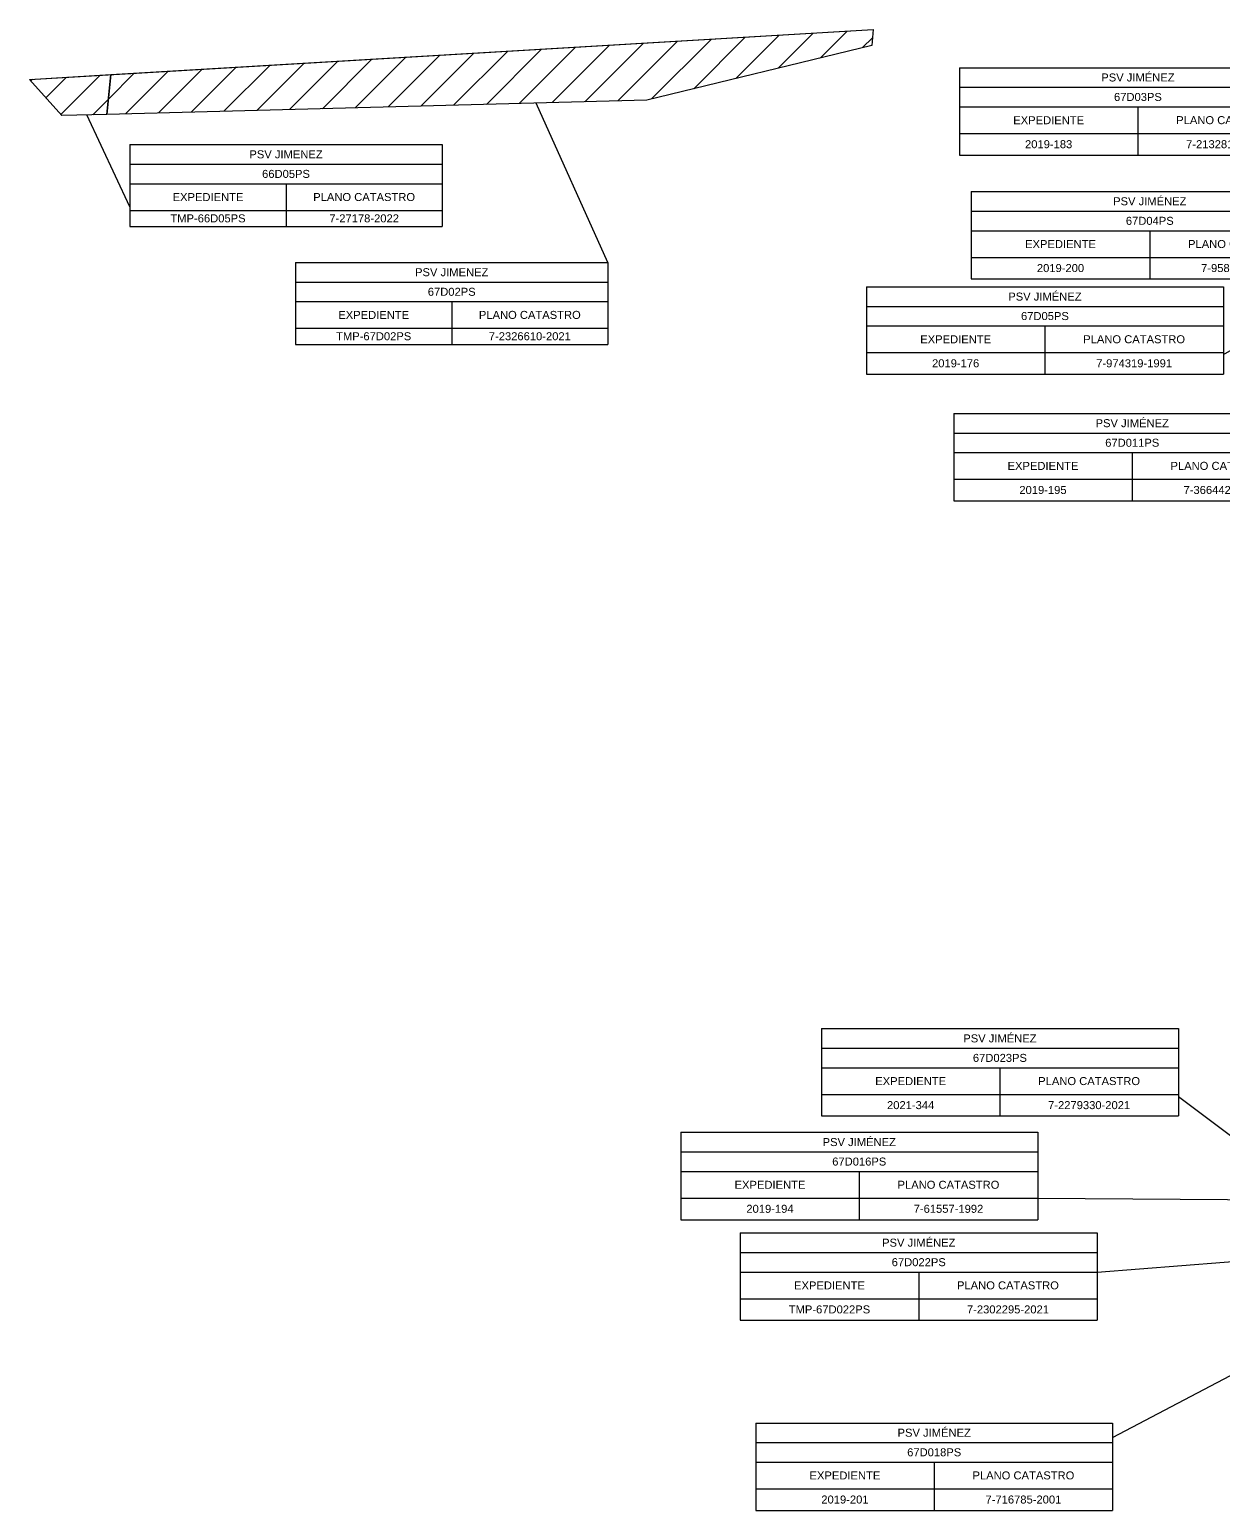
# Model space of a CAD drawing. Header units: inches. Extents: x 510447 to 606954, y 1095553 to 1134812.
# Drawn here: x 527978.6 to 528146.4, y 1128202.2 to 1128410.4 of the extents above; entities that cross this region are included whole.
import ezdxf

# ---------------------------------------------------------------- set-up
doc = ezdxf.new("R2010")
doc.units = ezdxf.units.IN
doc.header["$MEASUREMENT"] = 0
for name, color, linetype in [('00 Revisión AGO 2021', 122, 'Continuous'), ('7-2326610-2021', 7, 'Continuous'), ('7-27178-2022', 7, 'Continuous'), ('INFORMACION', 130, 'Continuous')]:
    doc.layers.add(name, color=color, linetype=linetype)
doc.styles.get("Standard").update_dxf_attribs({"font": 'Arial.ttf'})
pattern_1 = [(45, (0, 0), (-2.24506403, 2.24506403), [])]

# ---------------------------------------------------------------- blocks, each defined once
blk = doc.blocks.new('*T441')
at = {"layer": 'INFORMACION', "color": 0, "linetype": 'ByBlock', "lineweight": -2, "transparency": 16777216}
for p, q in [((0, 0), (50.17, 0)), ((0, 0), (0, -12.28)), ((50.17, 0), (50.17, -12.28)), ((0, -2.75), (50.17, -2.75)), ((0, -5.5), (50.17, -5.5)), ((25.09, -5.5), (25.09, -12.28)), ((0, -9.25), (50.17, -9.25)), ((0, -12.28), (50.17, -12.28))]:
    blk.add_line(p, q, dxfattribs=at)
at = {"layer": 'INFORMACION', "color": 0, "transparency": 16777216, "char_height": 1.125, "attachment_point": 5}
for s, insert, width in [('PSV JIMÉNEZ', (25.09, -1.37), 50.145), ('67D011PS', (25.09, -4.12), 50.145), ('EXPEDIENTE', (12.54, -7.37), 25.0575), ('PLANO CATASTRO', (37.63, -7.37), 25.0575), ('2019-195', (12.54, -10.76), 25.0575), ('7-366442-1996', (37.63, -10.76), 25.0575)]:
    blk.add_mtext(s, dxfattribs=dict(at, insert=insert, width=width))
blk = doc.blocks.new('*T445')
at = {"layer": 'INFORMACION', "color": 0, "linetype": 'ByBlock', "lineweight": -2, "transparency": 16777216}
for p, q in [((0, 0), (50.17, 0)), ((0, 0), (0, -12.28)), ((50.17, 0), (50.17, -12.28)), ((0, -2.75), (50.17, -2.75)), ((0, -5.5), (50.17, -5.5)), ((25.09, -5.5), (25.09, -12.28)), ((0, -9.25), (50.17, -9.25)), ((0, -12.28), (50.17, -12.28))]:
    blk.add_line(p, q, dxfattribs=at)
at = {"layer": 'INFORMACION', "color": 0, "transparency": 16777216, "char_height": 1.125, "attachment_point": 5}
for s, insert, width in [('PSV JIMÉNEZ', (25.09, -1.38), 50.145), ('67D016PS', (25.09, -4.12), 50.145), ('EXPEDIENTE', (12.54, -7.38), 25.0575), ('PLANO CATASTRO', (37.63, -7.38), 25.0575), ('2019-194', (12.54, -10.76), 25.0575), ('7-61557-1992', (37.63, -10.76), 25.0575)]:
    blk.add_mtext(s, dxfattribs=dict(at, insert=insert, width=width))
blk = doc.blocks.new('*T446')
at = {"layer": 'INFORMACION', "color": 0, "linetype": 'ByBlock', "lineweight": -2, "transparency": 16777216}
for p, q in [((0, 0), (50.17, 0)), ((0, 0), (0, -12.28)), ((50.17, 0), (50.17, -12.28)), ((0, -2.75), (50.17, -2.75)), ((0, -5.5), (50.17, -5.5)), ((25.09, -5.5), (25.09, -12.28)), ((0, -9.25), (50.17, -9.25)), ((0, -12.28), (50.17, -12.28))]:
    blk.add_line(p, q, dxfattribs=at)
at = {"layer": 'INFORMACION', "color": 0, "transparency": 16777216, "char_height": 1.125, "attachment_point": 5}
for s, insert, width in [('PSV JIMÉNEZ', (25.09, -1.37), 50.145), ('67D018PS', (25.09, -4.12), 50.145), ('EXPEDIENTE', (12.54, -7.37), 25.0575), ('PLANO CATASTRO', (37.63, -7.37), 25.0575), ('2019-201', (12.54, -10.76), 25.0575), ('7-716785-2001', (37.63, -10.76), 25.0575)]:
    blk.add_mtext(s, dxfattribs=dict(at, insert=insert, width=width))
blk = doc.blocks.new('*T419')
at = {"layer": 'INFORMACION', "color": 0, "linetype": 'ByBlock', "lineweight": -2, "transparency": 16777216}
for p, q in [((0, 0), (50.17, 0)), ((0, 0), (0, -12.28)), ((50.17, 0), (50.17, -12.28)), ((0, -2.75), (50.17, -2.75)), ((0, -5.5), (50.17, -5.5)), ((25.09, -5.5), (25.09, -12.28)), ((0, -9.25), (50.17, -9.25)), ((0, -12.28), (50.17, -12.28))]:
    blk.add_line(p, q, dxfattribs=at)
at = {"layer": 'INFORMACION', "color": 0, "transparency": 16777216, "char_height": 1.125, "attachment_point": 5}
for s, insert, width in [('PSV JIMÉNEZ', (25.09, -1.38), 50.145), ('67D03PS', (25.09, -4.12), 50.145), ('EXPEDIENTE', (12.54, -7.38), 25.0575), ('PLANO CATASTRO', (37.63, -7.38), 25.0575), ('2019-183', (12.54, -10.76), 25.0575), ('7-2132810-2019', (37.63, -10.76), 25.0575)]:
    blk.add_mtext(s, dxfattribs=dict(at, insert=insert, width=width))
blk = doc.blocks.new('*T420')
at = {"layer": 'INFORMACION', "color": 0, "linetype": 'ByBlock', "lineweight": -2, "transparency": 16777216}
for p, q in [((0, 0), (50.17, 0)), ((0, 0), (0, -12.28)), ((50.17, 0), (50.17, -12.28)), ((0, -2.75), (50.17, -2.75)), ((0, -5.5), (50.17, -5.5)), ((25.09, -5.5), (25.09, -12.28)), ((0, -9.25), (50.17, -9.25)), ((0, -12.28), (50.17, -12.28))]:
    blk.add_line(p, q, dxfattribs=at)
at = {"layer": 'INFORMACION', "color": 0, "transparency": 16777216, "char_height": 1.125, "attachment_point": 5}
for s, insert, width in [('PSV JIMÉNEZ', (25.09, -1.37), 50.145), ('67D04PS', (25.09, -4.12), 50.145), ('EXPEDIENTE', (12.54, -7.38), 25.0575), ('PLANO CATASTRO', (37.63, -7.38), 25.0575), ('2019-200', (12.54, -10.76), 25.0575), ('7-958286-1991', (37.63, -10.76), 25.0575)]:
    blk.add_mtext(s, dxfattribs=dict(at, insert=insert, width=width))
blk = doc.blocks.new('*T421')
at = {"layer": 'INFORMACION', "color": 0, "linetype": 'ByBlock', "lineweight": -2, "transparency": 16777216}
for p, q in [((0, 0), (50.17, 0)), ((0, 0), (0, -12.28)), ((50.17, 0), (50.17, -12.28)), ((0, -2.75), (50.17, -2.75)), ((0, -5.5), (50.17, -5.5)), ((25.09, -5.5), (25.09, -12.28)), ((0, -9.25), (50.17, -9.25)), ((0, -12.28), (50.17, -12.28))]:
    blk.add_line(p, q, dxfattribs=at)
at = {"layer": 'INFORMACION', "color": 0, "transparency": 16777216, "char_height": 1.125, "attachment_point": 5}
for s, insert, width in [('PSV JIMÉNEZ', (25.09, -1.38), 50.145), ('67D05PS', (25.09, -4.12), 50.145), ('EXPEDIENTE', (12.54, -7.38), 25.0575), ('PLANO CATASTRO', (37.63, -7.38), 25.0575), ('2019-176', (12.54, -10.76), 25.0575), ('7-974319-1991', (37.63, -10.76), 25.0575)]:
    blk.add_mtext(s, dxfattribs=dict(at, insert=insert, width=width))
blk = doc.blocks.new('*T422')
at = {"layer": 'INFORMACION', "color": 0, "linetype": 'ByBlock', "lineweight": -2, "transparency": 16777216}
for p, q in [((0, 0), (50.17, 0)), ((0, 0), (0, -12.28)), ((50.17, 0), (50.17, -12.28)), ((0, -2.75), (50.17, -2.75)), ((0, -5.5), (50.17, -5.5)), ((25.09, -5.5), (25.09, -12.28)), ((0, -9.25), (50.17, -9.25)), ((0, -12.28), (50.17, -12.28))]:
    blk.add_line(p, q, dxfattribs=at)
at = {"layer": 'INFORMACION', "color": 0, "transparency": 16777216, "char_height": 1.125, "attachment_point": 5}
for s, insert, width in [('PSV JIMÉNEZ', (25.09, -1.38), 50.145), ('67D022PS', (25.09, -4.12), 50.145), ('EXPEDIENTE', (12.54, -7.38), 25.0575), ('PLANO CATASTRO', (37.63, -7.38), 25.0575), ('TMP-67D022PS', (12.54, -10.76), 25.0575), ('7-2302295-2021', (37.63, -10.76), 25.0575)]:
    blk.add_mtext(s, dxfattribs=dict(at, insert=insert, width=width))
blk = doc.blocks.new('*T423')
at = {"layer": 'INFORMACION', "color": 0, "linetype": 'ByBlock', "lineweight": -2, "transparency": 16777216}
for p, q in [((0, 0), (50.17, 0)), ((0, 0), (0, -12.28)), ((50.17, 0), (50.17, -12.28)), ((0, -2.75), (50.17, -2.75)), ((0, -5.5), (50.17, -5.5)), ((25.09, -5.5), (25.09, -12.28)), ((0, -9.25), (50.17, -9.25)), ((0, -12.28), (50.17, -12.28))]:
    blk.add_line(p, q, dxfattribs=at)
at = {"layer": 'INFORMACION', "color": 0, "transparency": 16777216, "char_height": 1.125, "attachment_point": 5}
for s, insert, width in [('PSV JIMÉNEZ', (25.09, -1.38), 50.145), ('67D023PS', (25.09, -4.12), 50.145), ('EXPEDIENTE', (12.54, -7.38), 25.0575), ('PLANO CATASTRO', (37.63, -7.38), 25.0575), ('2021-344', (12.54, -10.76), 25.0575), ('7-2279330-2021', (37.63, -10.76), 25.0575)]:
    blk.add_mtext(s, dxfattribs=dict(at, insert=insert, width=width))
blk = doc.blocks.new('*T428')
at = {"layer": 'INFORMACION', "color": 0, "linetype": 'ByBlock', "lineweight": -2, "transparency": 16777216}
for p, q in [((0, 0), (43.89, 0)), ((0, 0), (0, -11.5)), ((43.89, 0), (43.89, -11.5)), ((0, -2.75), (43.89, -2.75)), ((0, -5.5), (43.89, -5.5)), ((21.94, -5.5), (21.94, -11.5)), ((0, -9.25), (43.89, -9.25)), ((0, -11.5), (43.89, -11.5))]:
    blk.add_line(p, q, dxfattribs=at)
at = {"layer": 'INFORMACION', "color": 0, "transparency": 16777216, "char_height": 1.125, "attachment_point": 5}
for s, insert, width in [('PSV JIMENEZ', (21.94, -1.37), 43.8572), ('67D02PS', (21.94, -4.12), 43.8572), ('EXPEDIENTE', (10.97, -7.37), 21.9136), ('PLANO CATASTRO', (32.92, -7.37), 21.9136), ('TMP-67D02PS', (10.97, -10.37), 21.9136), ('7-2326610-2021', (32.92, -10.37), 21.9136)]:
    blk.add_mtext(s, dxfattribs=dict(at, insert=insert, width=width))
blk = doc.blocks.new('*T429')
at = {"layer": 'INFORMACION', "color": 0, "linetype": 'ByBlock', "lineweight": -2, "transparency": 16777216}
for p, q in [((0, 0), (43.89, 0)), ((0, 0), (0, -11.5)), ((43.89, 0), (43.89, -11.5)), ((0, -2.75), (43.89, -2.75)), ((0, -5.5), (43.89, -5.5)), ((21.94, -5.5), (21.94, -11.5)), ((0, -9.25), (43.89, -9.25)), ((0, -11.5), (43.89, -11.5))]:
    blk.add_line(p, q, dxfattribs=at)
at = {"layer": 'INFORMACION', "color": 0, "transparency": 16777216, "char_height": 1.125, "attachment_point": 5}
for s, insert, width in [('PSV JIMENEZ', (21.94, -1.37), 43.8572), ('66D05PS', (21.94, -4.12), 43.8572), ('EXPEDIENTE', (10.97, -7.37), 21.9136), ('PLANO CATASTRO', (32.92, -7.37), 21.9136), ('TMP-66D05PS', (10.97, -10.37), 21.9136), ('7-27178-2022', (32.92, -10.37), 21.9136)]:
    blk.add_mtext(s, dxfattribs=dict(at, insert=insert, width=width))

msp = doc.modelspace()

# ---------------------------------------------------------------- hatches: boundary and pattern name
at = {"layer": '7-2326610-2021'}
h = msp.add_hatch(dxfattribs=at)
h.set_pattern_fill('ANSI31', color=256)
h.set_pattern_definition(pattern_1)
h.paths.add_polyline_path([(527990.02, 1128404.05), (528097.15, 1128410.37), (528096.98, 1128408.16), (528065.34, 1128400.46), (527989.43, 1128398.46)])
at = {"layer": '7-27178-2022'}
h = msp.add_hatch(dxfattribs=at)
h.set_pattern_fill('ANSI31', color=256)
h.set_pattern_definition(pattern_1)
h.paths.add_polyline_path([(527978.59, 1128403.37), (527990.02, 1128404.05), (527989.43, 1128398.46), (527983.1, 1128398.29)])

# ---------------------------------------------------------------- linework, layer by layer
at = {"layer": '00 Revisión AGO 2021', "flags": 128}
msp.add_lwpolyline([(527978.58789, 1128403.37281), (528097.14687, 1128410.37237)], dxfattribs=at)
at = {"layer": '7-2326610-2021', "flags": 128}
msp.add_lwpolyline([(527990.02, 1128404.05), (528097.15, 1128410.37), (528096.98, 1128408.16), (528065.34, 1128400.46), (527989.43, 1128398.46), (527990.02, 1128404.05)], dxfattribs=at)
at = {"layer": '7-27178-2022', "flags": 128}
msp.add_lwpolyline([(527978.59, 1128403.37), (527990.02, 1128404.05), (527989.43, 1128398.46), (527983.1, 1128398.29), (527978.59, 1128403.37)], dxfattribs=at)
at = {"layer": 'INFORMACION'}
for points in [[(528146.39268, 1128364.68527), (528221.58668, 1128408.0653)], [(528059.86893, 1128377.62831), (528049.7902, 1128400.05031)], [(527992.69165, 1128385.45067), (527986.61852, 1128398.38449)], [(528140.06669, 1128260.39753), (528153.41021, 1128250.41084)], [(528120.29324, 1128246.10226), (528166.97983, 1128245.77084)], [(528128.65638, 1128235.70888), (528152.43437, 1128237.5709)], [(528130.82927, 1128212.46333), (528163.87874, 1128229.81389)]]:
    msp.add_lwpolyline(points, dxfattribs=at)

# ---------------------------------------------------------------- block references
for name, p in [('*T419', (528109.29091, 1128405.01645)), ('*T429', (527992.69165, 1128394.20067)), ('*T420', (528110.95728, 1128387.60339)), ('*T428', (528015.98175, 1128377.62831)), ('*T421', (528096.21771, 1128374.21527)), ('*T441', (528108.49251, 1128356.40646)), ('*T423', (528089.89172, 1128269.92753)), ('*T445', (528070.11826, 1128255.35226)), ('*T422', (528078.48141, 1128241.20888)), ('*T446', (528080.6543, 1128214.48298))]:
    msp.add_blockref(name, p)

doc.saveas('drawing.dxf')
